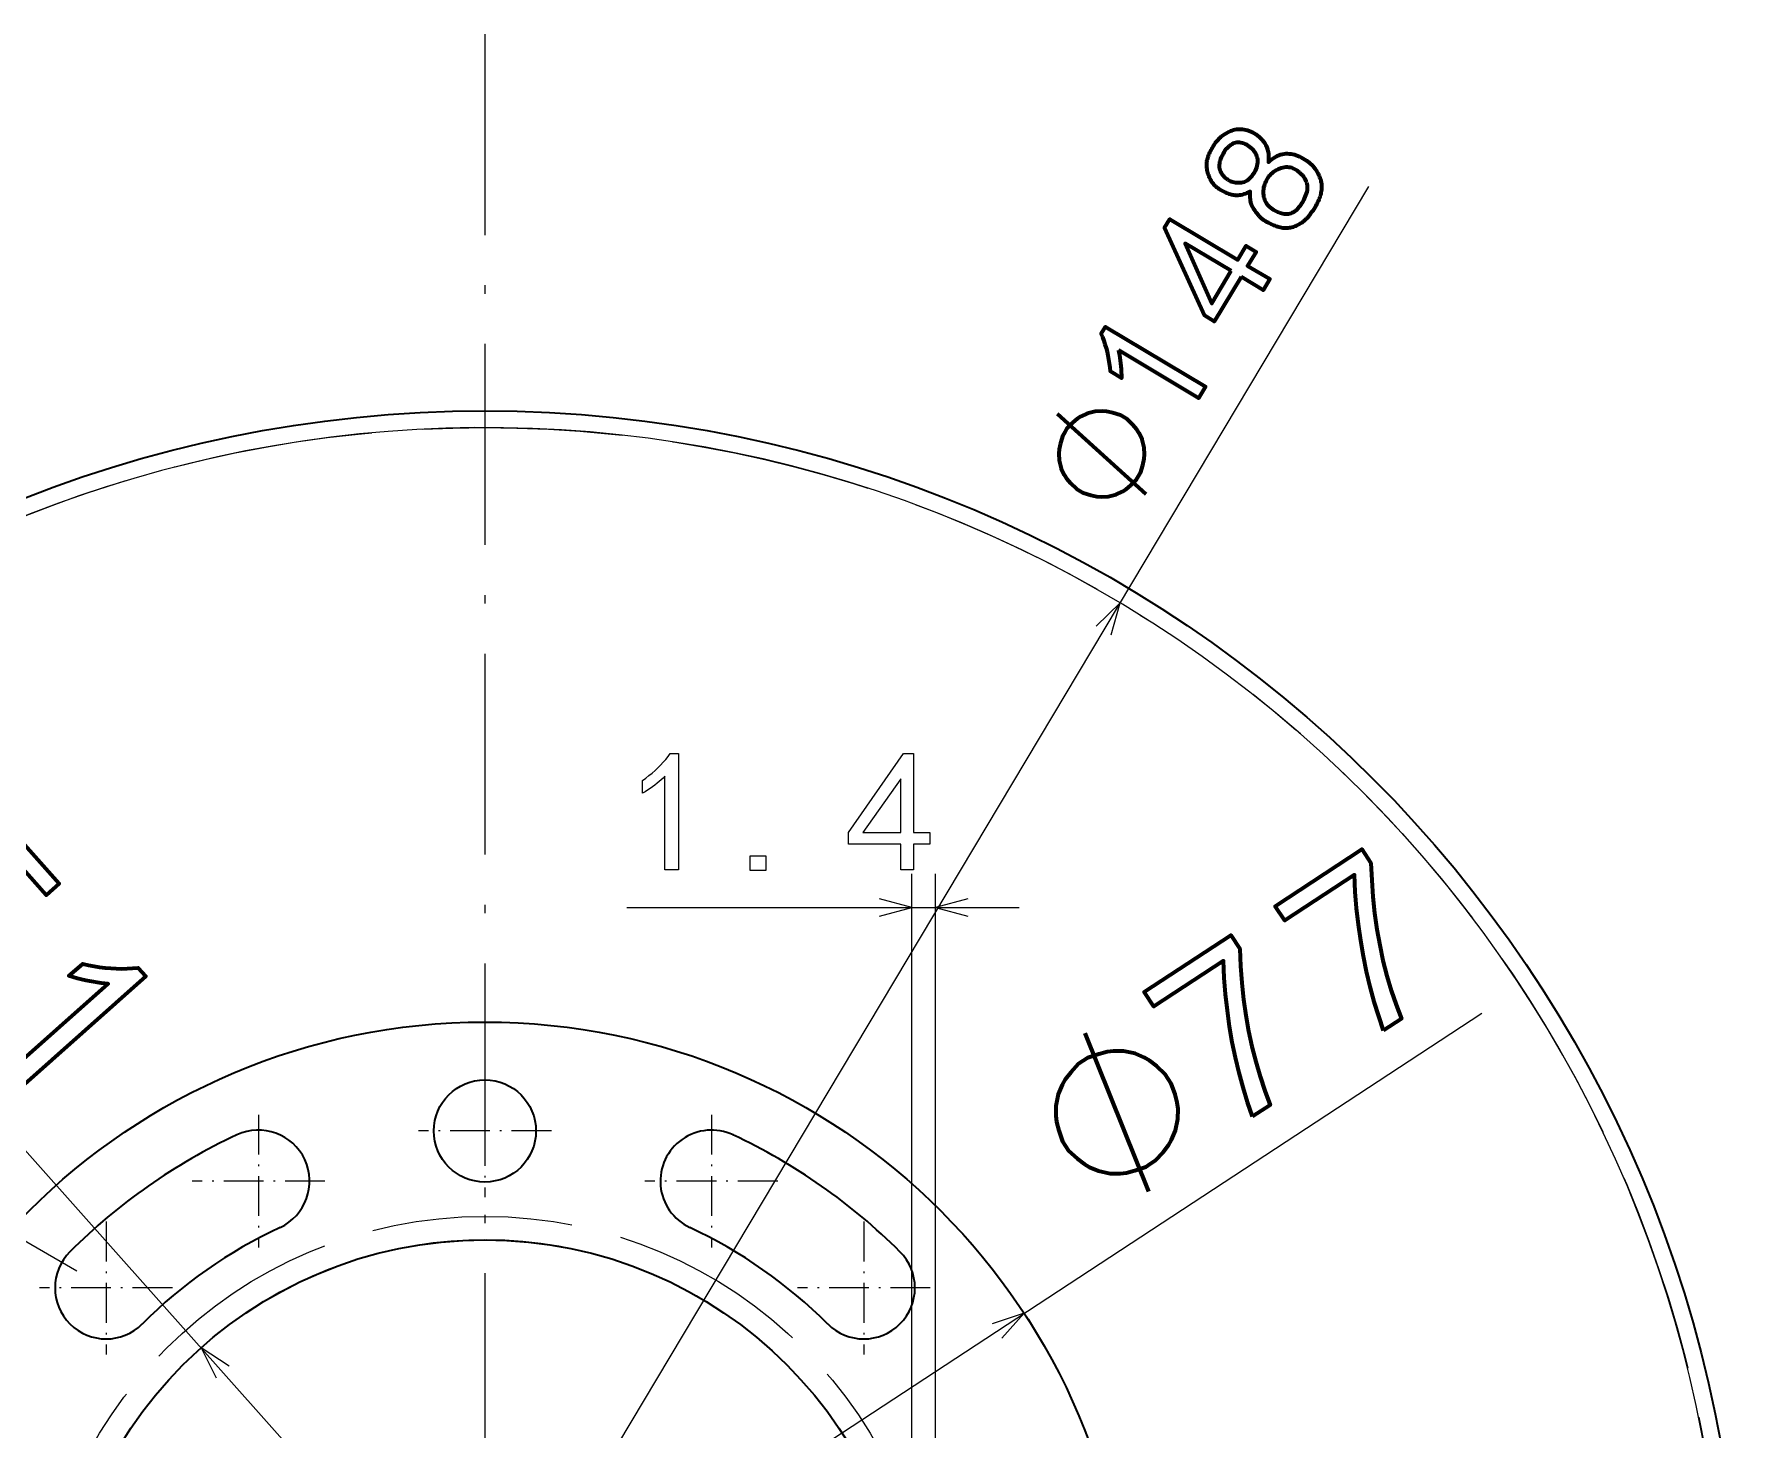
# Model space of a CAD drawing. Extents: x 89 to 955, y 8 to 823.
# Drawn here: x 159.8 to 261.7, y 717.7 to 801.1 of the extents above; entities that cross this region are included whole.
import ezdxf

# ---------------------------------------------------------------- set-up
doc = ezdxf.new("R2010")
doc.units = 0
doc.linetypes.add('DASHDOT', pattern=[18.5, 12, -3, 0.5, -3])
doc.linetypes.add('DASHED', pattern=[15, 12, -3])

msp = doc.modelspace()

# ---------------------------------------------------------------- linework, layer by layer
at = {"color": 7, "linetype": 'DASHDOT', "lineweight": 13}
msp.add_line((186.73, 801.06), (186.73, 606.06), dxfattribs=at)
at = {"color": 3, "lineweight": 13}
for p, q in [((148.8, 640.02), (239.51, 791.97)), ((162.37, 727.19), (118.97, 752.25)), ((142.61, 753.13), (203.69, 684.51)), ((212.23, 705.56), (212.23, 750.91)), ((213.63, 705.56), (213.63, 750.91)), ((195.21, 748.91), (218.63, 748.91)), ((154.54, 682.45), (246.26, 742.59))]:
    msp.add_line(p, q, dxfattribs=at)
at = {"color": 7, "linetype": 'DASHDOT', "lineweight": 13, "ltscale": 0.198251}
msp.add_line((186.73, 739.53), (186.73, 731.6), dxfattribs=at)
at = {"color": 7, "linetype": 'DASHDOT', "lineweight": 13, "ltscale": 0.19825}
for p, q in [((173.21, 736.53), (173.21, 728.6)), ((200.26, 736.53), (200.26, 728.6)), ((190.7, 735.56), (182.77, 735.56)), ((177.18, 732.56), (169.25, 732.56)), ((204.22, 732.56), (196.29, 732.56)), ((164.11, 730.15), (164.11, 722.22)), ((209.36, 730.15), (209.36, 722.22)), ((168.07, 726.19), (160.14, 726.19)), ((213.33, 726.19), (205.4, 726.19))]:
    msp.add_line(p, q, dxfattribs=at)
at = {"color": 3, "lineweight": 70}
for points in [[(233.35, 789.89), (233.27, 789.94), (233.19, 790), (233.11, 790.06), (233.04, 790.12), (232.97, 790.19), (232.9, 790.26), (232.84, 790.34), (232.77, 790.42), (232.72, 790.5), (232.66, 790.59), (232.61, 790.68), (232.56, 790.77), (232.52, 790.87), (232.49, 790.97), (232.46, 791.08), (232.45, 791.19), (232.43, 791.3), (232.43, 791.42), (232.43, 791.54), (232.43, 791.66), (232.33, 791.61), (232.24, 791.57), (232.15, 791.53), (232.06, 791.5), (231.97, 791.47), (231.88, 791.45), (231.8, 791.44), (231.72, 791.43), (231.64, 791.43), (231.56, 791.43), (231.49, 791.44), (231.41, 791.45), (231.33, 791.47), (231.26, 791.49), (231.18, 791.51), (231.1, 791.54), (231.02, 791.57), (230.95, 791.6), (230.87, 791.64), (230.79, 791.68), (230.71, 791.72), (230.64, 791.77), (230.57, 791.81), (230.51, 791.86), (230.44, 791.91), (230.39, 791.96), (230.33, 792.01), (230.28, 792.06), (230.24, 792.12), (230.19, 792.18), (230.15, 792.24), (230.11, 792.3), (230.08, 792.36), (230.05, 792.42), (230.01, 792.49), (229.98, 792.56), (229.96, 792.63), (229.93, 792.7), (229.91, 792.78), (229.89, 792.85), (229.87, 792.93), (229.86, 793.01), (229.85, 793.08), (229.84, 793.16), (229.84, 793.23), (229.84, 793.3), (229.84, 793.38), (229.85, 793.45), (229.86, 793.52), (229.88, 793.59), (229.9, 793.66), (229.92, 793.73), (229.94, 793.8), (229.97, 793.87), (230, 793.94), (230.03, 794), (230.06, 794.07), (230.1, 794.14), (230.14, 794.21), (230.18, 794.28), (230.22, 794.35), (230.26, 794.42), (230.3, 794.48), (230.35, 794.54), (230.39, 794.6), (230.44, 794.66), (230.48, 794.71), (230.53, 794.77), (230.57, 794.82), (230.62, 794.87), (230.67, 794.91), (230.72, 794.96), (230.78, 795), (230.84, 795.05), (230.9, 795.09), (230.97, 795.13), (231.04, 795.17), (231.11, 795.21), (231.19, 795.24), (231.27, 795.28), (231.35, 795.31), (231.44, 795.34), (231.52, 795.36), (231.61, 795.38), (231.7, 795.39), (231.79, 795.39), (231.89, 795.39), (231.98, 795.38), (232.08, 795.37), (232.18, 795.35), (232.28, 795.32), (232.38, 795.29), (232.48, 795.25), (232.57, 795.2), (232.67, 795.14), (232.77, 795.08), (232.86, 795.01), (232.96, 794.93), (233.05, 794.84), (233.14, 794.75), (233.23, 794.65), (233.31, 794.54), (233.37, 794.43), (233.43, 794.3), (233.47, 794.17), (233.5, 794.04), (233.52, 793.89), (233.53, 793.74), (233.53, 793.58), (233.52, 793.42), (233.63, 793.51), (233.73, 793.59), (233.84, 793.67), (233.94, 793.73), (234.05, 793.79), (234.15, 793.83), (234.25, 793.87), (234.36, 793.9), (234.46, 793.92), (234.56, 793.93), (234.66, 793.93), (234.76, 793.92), (234.87, 793.91), (234.97, 793.89), (235.07, 793.87), (235.18, 793.84), (235.28, 793.8), (235.38, 793.75), (235.49, 793.7), (235.59, 793.64), (235.69, 793.58), (235.79, 793.52), (235.88, 793.45), (235.96, 793.39), (236.04, 793.32), (236.11, 793.26), (236.17, 793.19), (236.23, 793.12), (236.28, 793.06), (236.33, 792.99), (236.37, 792.92), (236.41, 792.85), (236.45, 792.78), (236.49, 792.72), (236.52, 792.65), (236.55, 792.59), (236.58, 792.52), (236.6, 792.46), (236.63, 792.39), (236.65, 792.33), (236.66, 792.27), (236.68, 792.2), (236.69, 792.13), (236.69, 792.06), (236.7, 791.99), (236.7, 791.92), (236.69, 791.85), (236.69, 791.77), (236.68, 791.69), (236.66, 791.61), (236.65, 791.53), (236.63, 791.45), (236.6, 791.36), (236.57, 791.27), (236.53, 791.18), (236.49, 791.09), (236.45, 791), (236.4, 790.9), (236.35, 790.8), (236.29, 790.71), (236.23, 790.61), (236.17, 790.51), (236.1, 790.42), (236.04, 790.34), (235.98, 790.25), (235.91, 790.18), (235.85, 790.1), (235.78, 790.03), (235.72, 789.97), (235.65, 789.91), (235.58, 789.85), (235.51, 789.8), (235.44, 789.75), (235.37, 789.71), (235.3, 789.67), (235.22, 789.63), (235.15, 789.6), (235.07, 789.57), (235, 789.54), (234.92, 789.52), (234.84, 789.5), (234.77, 789.49), (234.69, 789.48), (234.61, 789.47), (234.53, 789.47), (234.46, 789.48), (234.38, 789.48), (234.3, 789.5), (234.23, 789.51), (234.15, 789.53), (234.07, 789.55), (234, 789.58), (233.92, 789.61), (233.84, 789.64), (233.76, 789.68), (233.68, 789.71), (233.6, 789.75), (233.52, 789.8), (233.43, 789.84)], [(231.1, 792.36), (231.17, 792.32), (231.25, 792.29), (231.32, 792.26), (231.4, 792.24), (231.48, 792.22), (231.56, 792.21), (231.64, 792.2), (231.73, 792.2), (231.82, 792.2), (231.91, 792.21), (232, 792.23), (232.09, 792.25), (232.17, 792.29), (232.25, 792.33), (232.33, 792.38), (232.41, 792.45), (232.48, 792.52), (232.55, 792.6), (232.61, 792.69), (232.68, 792.79), (232.74, 792.89), (232.78, 792.99), (232.82, 793.1), (232.85, 793.19), (232.87, 793.29), (232.88, 793.39), (232.88, 793.48), (232.88, 793.58), (232.86, 793.67), (232.83, 793.76), (232.8, 793.85), (232.76, 793.93), (232.71, 794.01), (232.66, 794.08), (232.6, 794.15), (232.54, 794.22), (232.47, 794.28), (232.4, 794.34), (232.32, 794.4), (232.23, 794.45), (232.14, 794.49), (232.06, 794.53), (231.97, 794.55), (231.88, 794.57), (231.8, 794.59), (231.72, 794.59), (231.64, 794.58), (231.56, 794.57), (231.48, 794.55), (231.4, 794.52), (231.33, 794.48), (231.25, 794.44), (231.18, 794.38), (231.11, 794.32), (231.05, 794.26), (230.98, 794.19), (230.92, 794.11), (230.86, 794.02), (230.81, 793.92), (230.75, 793.82), (230.7, 793.72), (230.66, 793.62), (230.63, 793.52), (230.6, 793.43), (230.59, 793.34), (230.58, 793.25), (230.58, 793.17), (230.58, 793.09), (230.6, 793.01), (230.62, 792.93), (230.65, 792.86), (230.68, 792.79), (230.72, 792.73), (230.76, 792.67), (230.81, 792.61), (230.86, 792.55), (230.91, 792.5), (230.97, 792.45), (231.04, 792.41)], [(233.74, 790.62), (233.82, 790.57), (233.9, 790.53), (233.99, 790.48), (234.07, 790.45), (234.15, 790.42), (234.23, 790.39), (234.31, 790.37), (234.39, 790.35), (234.47, 790.33), (234.55, 790.33), (234.63, 790.32), (234.71, 790.33), (234.79, 790.34), (234.87, 790.37), (234.94, 790.4), (235.02, 790.43), (235.09, 790.48), (235.16, 790.53), (235.23, 790.59), (235.3, 790.66), (235.36, 790.74), (235.42, 790.81), (235.48, 790.89), (235.54, 790.98), (235.59, 791.06), (235.64, 791.15), (235.68, 791.25), (235.72, 791.34), (235.76, 791.44), (235.8, 791.54), (235.83, 791.64), (235.85, 791.74), (235.86, 791.84), (235.86, 791.93), (235.85, 792.03), (235.84, 792.12), (235.81, 792.2), (235.78, 792.29), (235.74, 792.37), (235.68, 792.46), (235.63, 792.53), (235.57, 792.61), (235.5, 792.68), (235.44, 792.74), (235.37, 792.8), (235.3, 792.86), (235.23, 792.91), (235.15, 792.95), (235.07, 793), (234.99, 793.03), (234.91, 793.07), (234.82, 793.09), (234.74, 793.1), (234.65, 793.11), (234.56, 793.11), (234.47, 793.1), (234.38, 793.08), (234.28, 793.06), (234.19, 793.02), (234.09, 792.98), (234, 792.94), (233.9, 792.88), (233.82, 792.83), (233.74, 792.76), (233.67, 792.7), (233.6, 792.62), (233.53, 792.55), (233.47, 792.46), (233.42, 792.38), (233.37, 792.28), (233.32, 792.19), (233.29, 792.1), (233.26, 792), (233.23, 791.91), (233.22, 791.81), (233.21, 791.72), (233.2, 791.63), (233.21, 791.54), (233.22, 791.44), (233.23, 791.35), (233.26, 791.26), (233.29, 791.17), (233.32, 791.09), (233.36, 791.01), (233.41, 790.94), (233.47, 790.87), (233.53, 790.8), (233.59, 790.74), (233.66, 790.68)], [(231.89, 786.57), (230.29, 783.89), (229.7, 784.25), (227.31, 789.49), (227.63, 790.01), (231.69, 787.58), (232.19, 788.42), (232.78, 788.06), (232.28, 787.23), (233.6, 786.44), (233.21, 785.78)], [(231.3, 786.92), (228.55, 788.56), (230.14, 784.98)], [(224.56, 782.18), (224.59, 782.04), (224.62, 781.88), (224.65, 781.73), (224.67, 781.57), (224.69, 781.41), (224.71, 781.24), (224.72, 781.06), (224.73, 780.89), (224.74, 780.7), (224.74, 780.52), (224.08, 780.91), (224.06, 781.15), (224.03, 781.39), (224, 781.63), (223.96, 781.86), (223.91, 782.09), (223.85, 782.31), (223.78, 782.53), (223.71, 782.74), (223.63, 782.96), (223.54, 783.17), (223.79, 783.58), (229.76, 780.01), (229.35, 779.32)], [(224.88, 778.19), (224.68, 778.3), (224.22, 778.44), (223.86, 778.52), (223.6, 778.54), (223.18, 778.52), (222.7, 778.4), (222.32, 778.22), (222.1, 778.08), (221.82, 777.84), (221.48, 777.5), (221.36, 777.3), (221.24, 777.1), (221.1, 776.64), (221.02, 776.28), (221, 776.02), (221.02, 775.6), (221.14, 775.12), (221.33, 774.74), (221.47, 774.52), (221.71, 774.24), (222.05, 773.9), (222.25, 773.78), (222.45, 773.66), (222.91, 773.52), (223.27, 773.44), (223.53, 773.42), (223.95, 773.44), (224.43, 773.56), (224.81, 773.74), (225.03, 773.88), (225.31, 774.12), (225.65, 774.47), (225.77, 774.67), (225.89, 774.87), (226.03, 775.33), (226.1, 775.69), (226.12, 775.95), (226.1, 776.37), (225.98, 776.85), (225.8, 777.23), (225.66, 777.45), (225.42, 777.73), (225.08, 778.07)], [(240.4, 741.55), (240.11, 742.41), (239.84, 743.28), (239.6, 744.17), (239.38, 745.08), (239.2, 746), (239.04, 746.94), (238.9, 747.89), (238.79, 748.86), (238.71, 749.85), (238.66, 750.85), (234.5, 748.12), (233.93, 748.99), (239.1, 752.38), (239.64, 751.56), (239.69, 750.54), (239.76, 749.54), (239.86, 748.56), (240, 747.59), (240.17, 746.65), (240.36, 745.73), (240.59, 744.83), (240.85, 743.95), (241.14, 743.09), (241.46, 742.25)], [(232.57, 736.42), (232.27, 737.27), (232.01, 738.15), (231.77, 739.04), (231.55, 739.94), (231.36, 740.86), (231.2, 741.8), (231.07, 742.76), (230.96, 743.73), (230.88, 744.71), (230.83, 745.71), (226.67, 742.99), (226.1, 743.86), (231.27, 747.25), (231.81, 746.43), (231.86, 745.41), (231.93, 744.4), (232.03, 743.42), (232.17, 742.46), (232.34, 741.52), (232.53, 740.6), (232.76, 739.7), (233.02, 738.82), (233.31, 737.95), (233.63, 737.11)], [(227.54, 738.68), (227.36, 738.96), (226.85, 739.43), (226.44, 739.75), (226.11, 739.94), (225.56, 740.18), (224.87, 740.32), (224.27, 740.33), (223.9, 740.28), (223.39, 740.15), (222.74, 739.92), (222.46, 739.74), (222.18, 739.56), (221.72, 739.05), (221.39, 738.64), (221.2, 738.32), (220.97, 737.76), (220.82, 737.07), (220.82, 736.47), (220.86, 736.1), (221, 735.59), (221.22, 734.94), (221.41, 734.66), (221.59, 734.38), (222.09, 733.92), (222.51, 733.59), (222.83, 733.4), (223.38, 733.17), (224.07, 733.02), (224.67, 733.02), (225.04, 733.06), (225.55, 733.2), (226.2, 733.42), (226.48, 733.61), (226.76, 733.79), (227.23, 734.29), (227.55, 734.71), (227.74, 735.03), (227.98, 735.58), (228.12, 736.27), (228.13, 736.88), (228.08, 737.25), (227.95, 737.76), (227.72, 738.4)]]:
    msp.add_lwpolyline(points, close=True, dxfattribs=at)
for points in [[(226.21, 773.59), (220.92, 778.38)], [(158.28, 753.75), (161.31, 750.34), (160.54, 749.65), (158.08, 752.41)], [(158.28, 739.05), (164.24, 744.35), (164.03, 744.37), (163.81, 744.39), (163.58, 744.42), (163.36, 744.46), (163.12, 744.5), (162.89, 744.55), (162.65, 744.61), (162.4, 744.67), (162.15, 744.74), (161.89, 744.82), (162.71, 745.55), (163.05, 745.47), (163.39, 745.4), (163.72, 745.35), (164.06, 745.31), (164.39, 745.28), (164.72, 745.26), (165.04, 745.25), (165.37, 745.26), (165.69, 745.28), (166.02, 745.31), (166.48, 744.8), (159.05, 738.19)], [(226.38, 731.94), (222.57, 741.4)]]:
    msp.add_lwpolyline(points, dxfattribs=at)
at = {"color": 3, "lineweight": 13}
for points in [[(224.12, 765.18), (224.67, 767.1), (223.23, 765.71)], [(210.3, 748.39), (212.23, 748.91), (210.3, 749.43)], [(215.57, 749.43), (213.63, 748.91), (215.57, 748.39)], [(217.6, 723.18), (218.93, 724.67), (217.03, 724.04)], [(171.45, 721.51), (169.78, 722.61), (170.68, 720.82)]]:
    msp.add_lwpolyline(points, dxfattribs=at)
for points in [[(197.48, 756.74), (197.37, 756.63), (197.25, 756.53), (197.14, 756.43), (197.01, 756.32), (196.88, 756.22), (196.74, 756.12), (196.6, 756.02), (196.45, 755.92), (196.3, 755.82), (196.14, 755.73), (196.14, 756.49), (196.34, 756.63), (196.53, 756.78), (196.72, 756.93), (196.89, 757.08), (197.06, 757.24), (197.22, 757.41), (197.38, 757.58), (197.53, 757.75), (197.67, 757.93), (197.8, 758.11), (198.29, 758.11), (198.29, 751.15), (197.48, 751.15)], [(211.56, 752.69), (208.44, 752.69), (208.44, 753.38), (211.72, 758.11), (212.33, 758.11), (212.33, 753.38), (213.3, 753.38), (213.3, 752.69), (212.33, 752.69), (212.33, 751.15), (211.56, 751.15)], [(211.56, 753.38), (211.56, 756.58), (209.29, 753.38)], [(203.51, 751.11), (202.57, 751.11), (202.57, 752), (203.51, 752)]]:
    msp.add_lwpolyline(points, close=True, dxfattribs=at)
at = {"color": 7, "lineweight": 35}
for centre, radius in [((186.73, 703.56), 75), ((186.73, 703.56), 38.5), ((186.73, 735.56), 3.05), ((186.73, 703.56), 25.5)]:
    msp.add_circle(centre, radius, dxfattribs=at)
at = {"color": 7, "linetype": 'DASHED', "lineweight": 13}
for radius in [74, 26.9]:
    msp.add_circle((186.73, 703.56), radius, dxfattribs=at)
at = {"color": 3, "lineweight": 13}
for radius, start, end in [(74, 57.6143, 231.6918), (74, 237.6143, 51.6918), (38.5, 30.2732, 50.2639), (25.5, 57.7341, 136.1697)]:
    msp.add_arc((186.73, 703.56), radius, start, end, dxfattribs=at)
at = {"color": 7, "lineweight": 35}
for centre, radius, start, end in [((186.73, 703.56), 35.05, 115, 135), ((173.21, 732.56), 3.05, 295, 115), ((200.26, 732.56), 3.05, 65, 245), ((186.73, 703.56), 35.05, 45, 65), ((186.73, 703.56), 28.95, 115, 135), ((186.73, 703.56), 28.95, 45, 65), ((164.11, 726.19), 3.05, 135, 315), ((209.36, 726.19), 3.05, 225, 45)]:
    msp.add_arc(centre, radius, start, end, dxfattribs=at)

doc.saveas('drawing.dxf')
